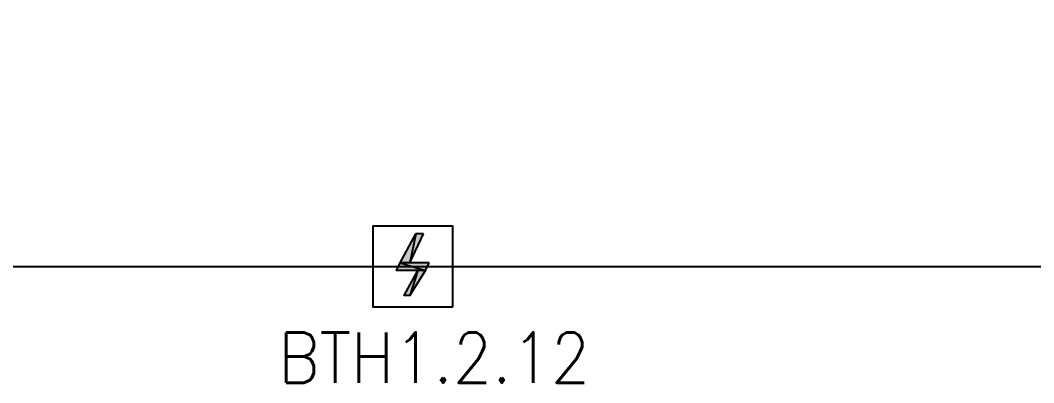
# Model space of a CAD drawing. Header units: millimetres. Extents: x 0 to 420, y 0 to 297.
# Drawn here: x 68.18 to 90.36, y 136.14 to 144.07 of the extents above; entities that cross this region are included whole.
import ezdxf

# ---------------------------------------------------------------- set-up
doc = ezdxf.new("R2010")
doc.units = ezdxf.units.MM
doc.layers.get('0').update_dxf_attribs({"linetype": 'CONTINUOUS'})
doc.styles.get("Standard").update_dxf_attribs({"font": 'STANDARD'})

msp = doc.modelspace()

# ---------------------------------------------------------------- hatches: boundary and pattern name
at = {"true_color": 0x000001}
h = msp.add_hatch(color=0, dxfattribs=at)
h.paths.add_polyline_path([(77.004335, 139.403666), (76.835001, 139.403666), (76.708001, 138.768666)], flags=0)
h.paths.add_polyline_path([(76.835001, 139.403666), (76.708001, 138.768666), (76.496335, 138.768666)], flags=0)
h = msp.add_hatch(color=0, dxfattribs=at)
h.paths.add_polyline_path([(77.131335, 138.768666), (76.496335, 138.768666), (77.046668, 138.599333)], flags=0)
h.paths.add_polyline_path([(76.496335, 138.768666), (77.046668, 138.599333), (76.411668, 138.599333)], flags=0)
h = msp.add_hatch(color=0, dxfattribs=at)
h.paths.add_polyline_path([(77.046668, 138.599333), (76.877335, 138.599333), (76.708001, 138.048999)], flags=0)
h.paths.add_polyline_path([(76.877335, 138.599333), (76.708001, 138.048999), (76.581001, 138.048999)], flags=0)

# ---------------------------------------------------------------- linework, layer by layer
at = {"color": 0, "true_color": 0x000001}
msp.add_lwpolyline([(371.051667, 174.116999), (40.005002, 174.116999), (40.005002, 138.683999), (371.051667, 138.683999)], dxfattribs=at)
at = {"color": 0, "true_color": 0x000007}
msp.add_lwpolyline([(75.903668, 139.572999), (77.639335, 139.572999)], dxfattribs=at)
at = {"color": 0, "true_color": 0x000001}
for points in [[(77.639335, 137.794999), (75.903668, 137.794999), (75.903668, 139.572999), (77.639335, 139.572999)], [(76.835001, 139.403666), (76.708001, 138.768666), (76.496335, 138.768666)], [(77.004335, 139.403666), (76.835001, 139.403666), (76.708001, 138.768666)], [(76.496335, 138.768666), (77.046668, 138.599333), (76.411668, 138.599333)], [(77.131335, 138.768666), (76.496335, 138.768666), (77.046668, 138.599333)], [(76.877335, 138.599333), (76.708001, 138.048999), (76.581001, 138.048999)], [(77.046668, 138.599333), (76.877335, 138.599333), (76.708001, 138.048999)]]:
    msp.add_lwpolyline(points, close=True, dxfattribs=at)

# ---------------------------------------------------------------- texts
at = {"color": 0, "true_color": 0x000007, "insert": (73.829335, 137.242487), "char_height": 1.098488, "width": 6.2247653, "attachment_point": 1}
msp.add_mtext('BTH1.2.12', dxfattribs=at)

doc.saveas('drawing.dxf')
